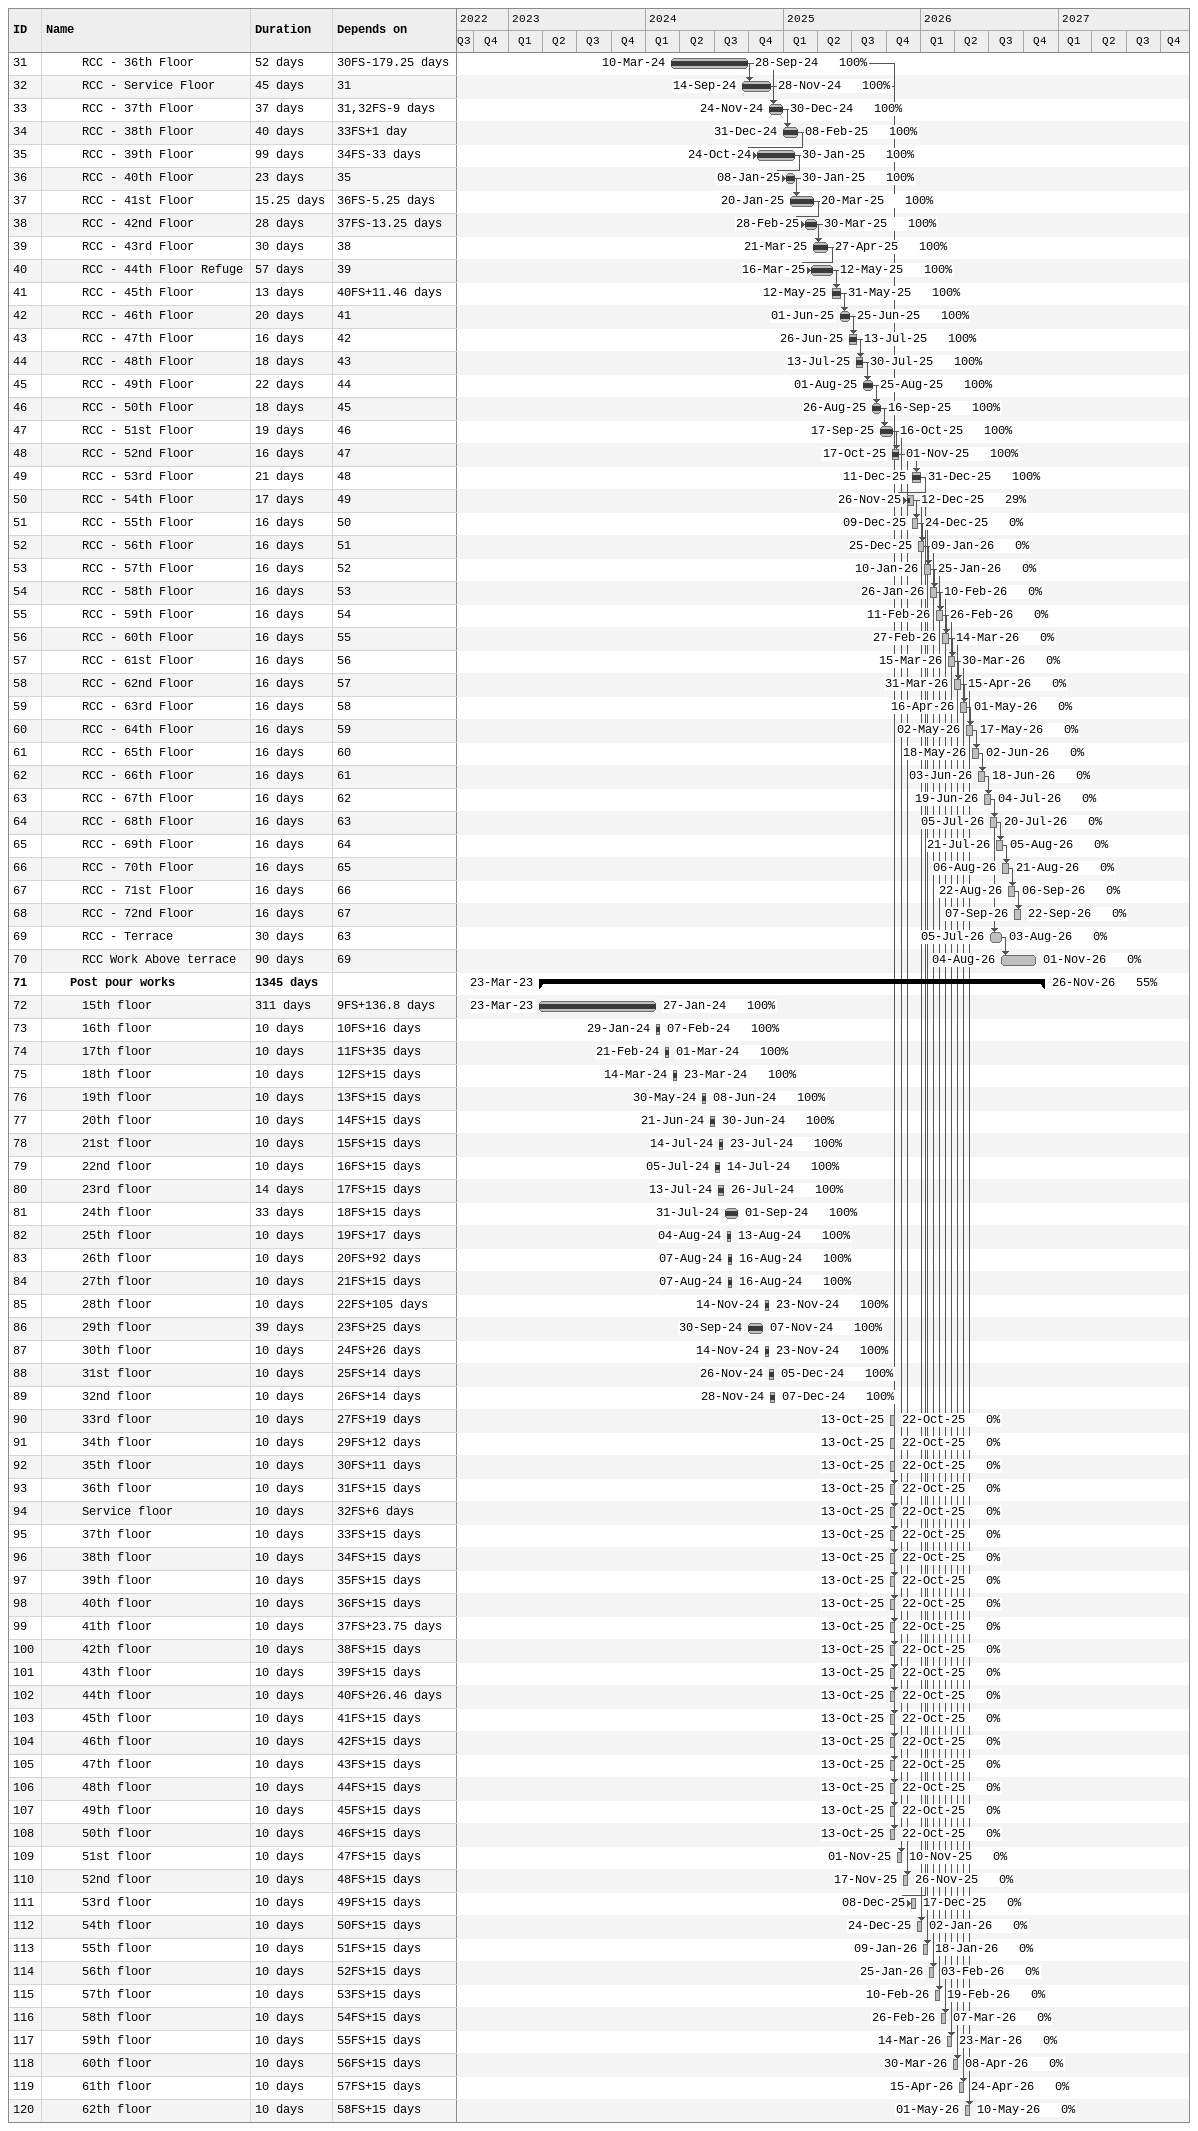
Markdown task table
| ID | Level | Task | Duration | Start | Finish | Predecessors | % complete |
|---|---|---|---|---|---|---|---|
| 31 | 4 | RCC - 36th Floor | 52d | 2024-03-10 | 2024-09-28 | 30FS-179.25d | 100 |
| 32 | 4 | RCC - Service Floor | 45d | 2024-09-14 | 2024-11-28 | 31 | 100 |
| 33 | 4 | RCC - 37th Floor | 37d | 2024-11-24 | 2024-12-30 | 31, 32FS-9d | 100 |
| 34 | 4 | RCC - 38th Floor | 40d | 2024-12-31 | 2025-02-08 | 33FS+1d | 100 |
| 35 | 4 | RCC - 39th Floor | 99d | 2024-10-24 | 2025-01-30 | 34FS-33d | 100 |
| 36 | 4 | RCC - 40th Floor | 23d | 2025-01-08 | 2025-01-30 | 35 | 100 |
| 37 | 4 | RCC - 41st Floor | 15.25d | 2025-01-20 | 2025-03-20 | 36FS-5.25d | 100 |
| 38 | 4 | RCC - 42nd Floor | 28d | 2025-02-28 | 2025-03-30 | 37FS-13.25d | 100 |
| 39 | 4 | RCC - 43rd Floor | 30d | 2025-03-21 | 2025-04-27 | 38 | 100 |
| 40 | 4 | RCC - 44th Floor Refuge | 57d | 2025-03-16 | 2025-05-12 | 39 | 100 |
| 41 | 4 | RCC - 45th Floor | 13d | 2025-05-12 | 2025-05-31 | 40FS+11.46d | 100 |
| 42 | 4 | RCC - 46th Floor | 20d | 2025-06-01 | 2025-06-25 | 41 | 100 |
| 43 | 4 | RCC - 47th Floor | 16d | 2025-06-26 | 2025-07-13 | 42 | 100 |
| 44 | 4 | RCC - 48th Floor | 18d | 2025-07-13 | 2025-07-30 | 43 | 100 |
| 45 | 4 | RCC - 49th Floor | 22d | 2025-08-01 | 2025-08-25 | 44 | 100 |
| 46 | 4 | RCC - 50th Floor | 18d | 2025-08-26 | 2025-09-16 | 45 | 100 |
| 47 | 4 | RCC - 51st Floor | 19d | 2025-09-17 | 2025-10-16 | 46 | 100 |
| 48 | 4 | RCC - 52nd Floor | 16d | 2025-10-17 | 2025-11-01 | 47 | 100 |
| 49 | 4 | RCC - 53rd Floor | 21d | 2025-12-11 | 2025-12-31 | 48 | 100 |
| 50 | 4 | RCC - 54th Floor | 17d | 2025-11-26 | 2025-12-12 | 49 | 29 |
| 51 | 4 | RCC - 55th Floor | 16d | 2025-12-09 | 2025-12-24 | 50 | 0 |
| 52 | 4 | RCC - 56th Floor | 16d | 2025-12-25 | 2026-01-09 | 51 | 0 |
| 53 | 4 | RCC - 57th Floor | 16d | 2026-01-10 | 2026-01-25 | 52 | 0 |
| 54 | 4 | RCC - 58th Floor | 16d | 2026-01-26 | 2026-02-10 | 53 | 0 |
| 55 | 4 | RCC - 59th Floor | 16d | 2026-02-11 | 2026-02-26 | 54 | 0 |
| 56 | 4 | RCC - 60th Floor | 16d | 2026-02-27 | 2026-03-14 | 55 | 0 |
| 57 | 4 | RCC - 61st Floor | 16d | 2026-03-15 | 2026-03-30 | 56 | 0 |
| 58 | 4 | RCC - 62nd Floor | 16d | 2026-03-31 | 2026-04-15 | 57 | 0 |
| 59 | 4 | RCC - 63rd Floor | 16d | 2026-04-16 | 2026-05-01 | 58 | 0 |
| 60 | 4 | RCC - 64th Floor | 16d | 2026-05-02 | 2026-05-17 | 59 | 0 |
| 61 | 4 | RCC - 65th Floor | 16d | 2026-05-18 | 2026-06-02 | 60 | 0 |
| 62 | 4 | RCC - 66th Floor | 16d | 2026-06-03 | 2026-06-18 | 61 | 0 |
| 63 | 4 | RCC - 67th Floor | 16d | 2026-06-19 | 2026-07-04 | 62 | 0 |
| 64 | 4 | RCC - 68th Floor | 16d | 2026-07-05 | 2026-07-20 | 63 | 0 |
| 65 | 4 | RCC - 69th Floor | 16d | 2026-07-21 | 2026-08-05 | 64 | 0 |
| 66 | 4 | RCC - 70th Floor | 16d | 2026-08-06 | 2026-08-21 | 65 | 0 |
| 67 | 4 | RCC - 71st Floor | 16d | 2026-08-22 | 2026-09-06 | 66 | 0 |
| 68 | 4 | RCC - 72nd Floor | 16d | 2026-09-07 | 2026-09-22 | 67 | 0 |
| 69 | 4 | RCC - Terrace | 30d | 2026-07-05 | 2026-08-03 | 63 | 0 |
| 70 | 4 | RCC Work Above terrace | 90d | 2026-08-04 | 2026-11-01 | 69 | 0 |
| 71 | 3 | **Post pour works** | 1345d | 2023-03-23 | 2026-11-26 |  | 55 |
| 72 | 4 | 15th floor | 311d | 2023-03-23 | 2024-01-27 | 9FS+136.8d | 100 |
| 73 | 4 | 16th floor | 10d | 2024-01-29 | 2024-02-07 | 10FS+16d | 100 |
| 74 | 4 | 17th floor | 10d | 2024-02-21 | 2024-03-01 | 11FS+35d | 100 |
| 75 | 4 | 18th floor | 10d | 2024-03-14 | 2024-03-23 | 12FS+15d | 100 |
| 76 | 4 | 19th floor | 10d | 2024-05-30 | 2024-06-08 | 13FS+15d | 100 |
| 77 | 4 | 20th floor | 10d | 2024-06-21 | 2024-06-30 | 14FS+15d | 100 |
| 78 | 4 | 21st floor | 10d | 2024-07-14 | 2024-07-23 | 15FS+15d | 100 |
| 79 | 4 | 22nd floor | 10d | 2024-07-05 | 2024-07-14 | 16FS+15d | 100 |
| 80 | 4 | 23rd floor | 14d | 2024-07-13 | 2024-07-26 | 17FS+15d | 100 |
| 81 | 4 | 24th floor | 33d | 2024-07-31 | 2024-09-01 | 18FS+15d | 100 |
| 82 | 4 | 25th floor | 10d | 2024-08-04 | 2024-08-13 | 19FS+17d | 100 |
| 83 | 4 | 26th floor | 10d | 2024-08-07 | 2024-08-16 | 20FS+92d | 100 |
| 84 | 4 | 27th floor | 10d | 2024-08-07 | 2024-08-16 | 21FS+15d | 100 |
| 85 | 4 | 28th floor | 10d | 2024-11-14 | 2024-11-23 | 22FS+105d | 100 |
| 86 | 4 | 29th floor | 39d | 2024-09-30 | 2024-11-07 | 23FS+25d | 100 |
| 87 | 4 | 30th floor | 10d | 2024-11-14 | 2024-11-23 | 24FS+26d | 100 |
| 88 | 4 | 31st floor | 10d | 2024-11-26 | 2024-12-05 | 25FS+14d | 100 |
| 89 | 4 | 32nd floor | 10d | 2024-11-28 | 2024-12-07 | 26FS+14d | 100 |
| 90 | 4 | 33rd floor | 10d | 2025-10-13 | 2025-10-22 | 27FS+19d | 0 |
| 91 | 4 | 34th floor | 10d | 2025-10-13 | 2025-10-22 | 29FS+12d | 0 |
| 92 | 4 | 35th floor | 10d | 2025-10-13 | 2025-10-22 | 30FS+11d | 0 |
| 93 | 4 | 36th floor | 10d | 2025-10-13 | 2025-10-22 | 31FS+15d | 0 |
| 94 | 4 | Service floor | 10d | 2025-10-13 | 2025-10-22 | 32FS+6d | 0 |
| 95 | 4 | 37th floor | 10d | 2025-10-13 | 2025-10-22 | 33FS+15d | 0 |
| 96 | 4 | 38th floor | 10d | 2025-10-13 | 2025-10-22 | 34FS+15d | 0 |
| 97 | 4 | 39th floor | 10d | 2025-10-13 | 2025-10-22 | 35FS+15d | 0 |
| 98 | 4 | 40th floor | 10d | 2025-10-13 | 2025-10-22 | 36FS+15d | 0 |
| 99 | 4 | 41th floor | 10d | 2025-10-13 | 2025-10-22 | 37FS+23.75d | 0 |
| 100 | 4 | 42th floor | 10d | 2025-10-13 | 2025-10-22 | 38FS+15d | 0 |
| 101 | 4 | 43th floor | 10d | 2025-10-13 | 2025-10-22 | 39FS+15d | 0 |
| 102 | 4 | 44th floor | 10d | 2025-10-13 | 2025-10-22 | 40FS+26.46d | 0 |
| 103 | 4 | 45th floor | 10d | 2025-10-13 | 2025-10-22 | 41FS+15d | 0 |
| 104 | 4 | 46th floor | 10d | 2025-10-13 | 2025-10-22 | 42FS+15d | 0 |
| 105 | 4 | 47th floor | 10d | 2025-10-13 | 2025-10-22 | 43FS+15d | 0 |
| 106 | 4 | 48th floor | 10d | 2025-10-13 | 2025-10-22 | 44FS+15d | 0 |
| 107 | 4 | 49th floor | 10d | 2025-10-13 | 2025-10-22 | 45FS+15d | 0 |
| 108 | 4 | 50th floor | 10d | 2025-10-13 | 2025-10-22 | 46FS+15d | 0 |
| 109 | 4 | 51st floor | 10d | 2025-11-01 | 2025-11-10 | 47FS+15d | 0 |
| 110 | 4 | 52nd floor | 10d | 2025-11-17 | 2025-11-26 | 48FS+15d | 0 |
| 111 | 4 | 53rd floor | 10d | 2025-12-08 | 2025-12-17 | 49FS+15d | 0 |
| 112 | 4 | 54th floor | 10d | 2025-12-24 | 2026-01-02 | 50FS+15d | 0 |
| 113 | 4 | 55th floor | 10d | 2026-01-09 | 2026-01-18 | 51FS+15d | 0 |
| 114 | 4 | 56th floor | 10d | 2026-01-25 | 2026-02-03 | 52FS+15d | 0 |
| 115 | 4 | 57th floor | 10d | 2026-02-10 | 2026-02-19 | 53FS+15d | 0 |
| 116 | 4 | 58th floor | 10d | 2026-02-26 | 2026-03-07 | 54FS+15d | 0 |
| 117 | 4 | 59th floor | 10d | 2026-03-14 | 2026-03-23 | 55FS+15d | 0 |
| 118 | 4 | 60th floor | 10d | 2026-03-30 | 2026-04-08 | 56FS+15d | 0 |
| 119 | 4 | 61th floor | 10d | 2026-04-15 | 2026-04-24 | 57FS+15d | 0 |
| 120 | 4 | 62th floor | 10d | 2026-05-01 | 2026-05-10 | 58FS+15d | 0 |
